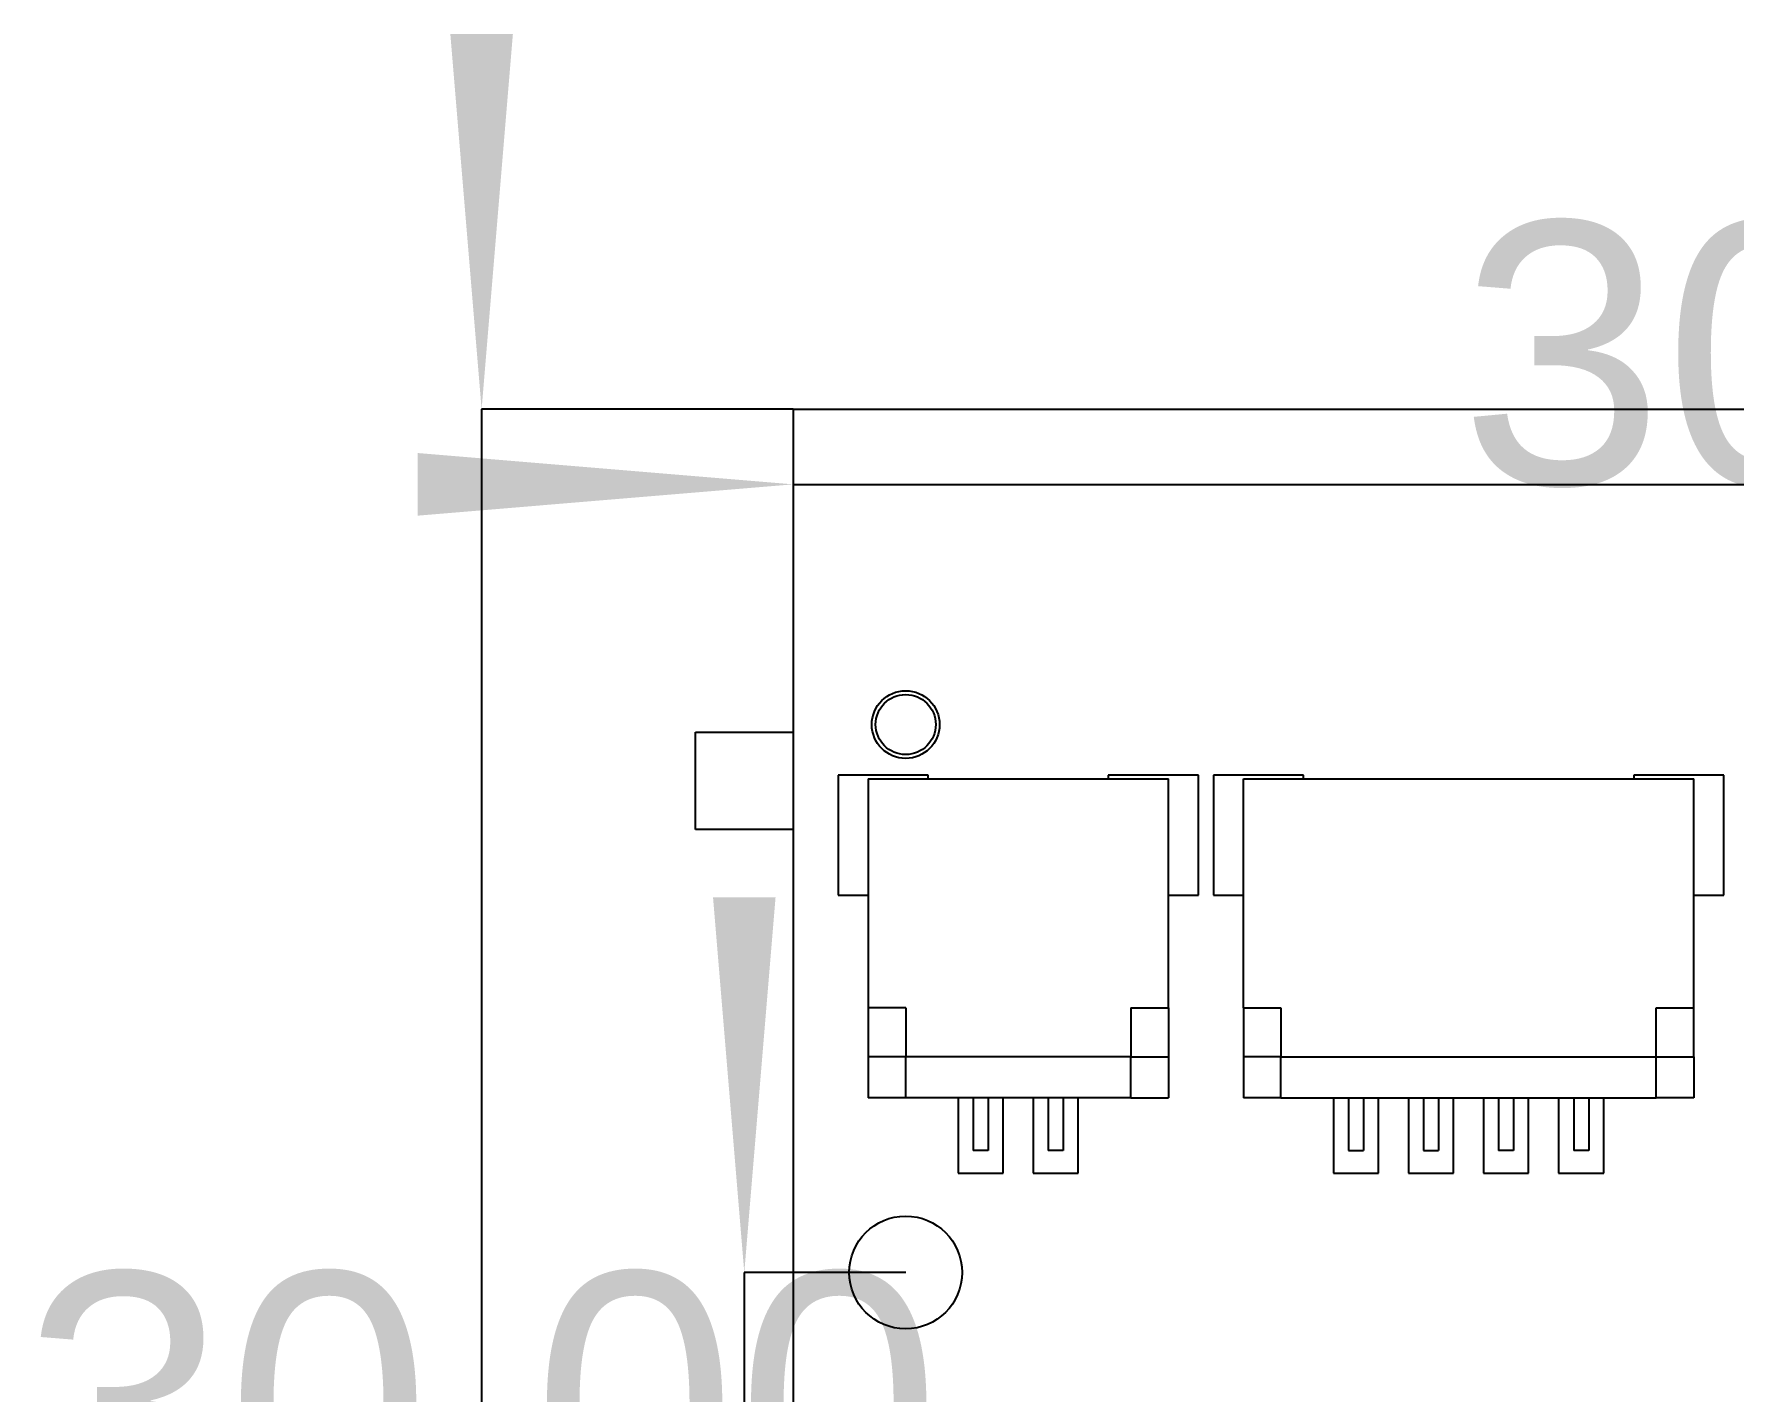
# Model space of a CAD drawing. Extents: x 89.7 to 173.2, y 85.9 to 138.5.
# Drawn here: x 89.84 to 112.47, y 109.87 to 127.95 of the extents above; entities that cross this region are included whole.
import ezdxf
from ezdxf.enums import TextEntityAlignment as Align

# ---------------------------------------------------------------- set-up
doc = ezdxf.new("R2010")
doc.units = 0
doc.layers.get('0').update_dxf_attribs({"linetype": 'CONTINUOUS'})
for name, color, linetype in [('Dimension', 7, 'CONTINUOUS'), ('Dimension001', 7, 'CONTINUOUS'), ('Dimension002', 7, 'CONTINUOUS'), ('View005', 7, 'CONTINUOUS')]:
    doc.layers.add(name, color=color, linetype=linetype)
doc.styles.get("Standard").update_dxf_attribs({"font": 'arial.ttf'})
doc.dimstyles.get("Standard").update_dxf_attribs({"dimscale": 0, "dimtxt": 2.5, "dimasz": 2.5, "dimexe": 1.25, "dimexo": 0.625, "dimtad": 1, "dimtxsty": 'STANDARD', "dimcen": 2.5, "dimazin": 3, "dimtfac": 1, "dimtmove": 0, "dimatfit": 3})

# ---------------------------------------------------------------- blocks, each defined once
blk = doc.blocks.new('*Dimension')
at = {"color": 0}
for points in [[(94.95, 121.533), (94.95, 122.367), (99.95, 121.95)], [(134.95, 121.533), (134.95, 122.367), (129.95, 121.95)]]:
    blk.add_solid(points, dxfattribs=at)
at = {"layer": 'Dimension'}
for p, q in [((99.95, 122.95), (99.95, 121.95)), ((129.95, 122.95), (129.95, 121.95)), ((99.95, 121.95), (129.95, 121.95))]:
    blk.add_line(p, q, dxfattribs=at)
blk.add_text('30.00', height=3.5, dxfattribs=at).set_placement((114.95, 121.95), align=Align.CENTER)
blk = doc.blocks.new('*Dimension001')
at = {"color": 0}
for points in [[(98.8833, 116.45), (99.7167, 116.45), (99.3, 111.45)], [(98.8833, 89.45), (99.7167, 89.45), (99.3, 94.45)]]:
    blk.add_solid(points, dxfattribs=at)
at = {"layer": 'Dimension001'}
for p, q in [((101.45, 111.45), (99.3, 111.45)), ((99.3, 111.45), (99.3, 94.45)), ((101.45, 94.45), (99.3, 94.45))]:
    blk.add_line(p, q, dxfattribs=at)
blk.add_text('17.00', height=3.5, dxfattribs=at).set_placement((99.3, 102.95), align=Align.CENTER)
blk = doc.blocks.new('*Dimension002')
at = {"color": 0}
for points in [[(95.3833, 127.95), (96.2167, 127.95), (95.8, 122.95)], [(95.3833, 87.95), (96.2167, 87.95), (95.8, 92.95)]]:
    blk.add_solid(points, dxfattribs=at)
at = {"layer": 'Dimension002'}
for p, q in [((99.95, 122.95), (95.8, 122.95)), ((95.8, 122.95), (95.8, 92.95)), ((99.95, 92.95), (95.8, 92.95))]:
    blk.add_line(p, q, dxfattribs=at)
blk.add_text('30.00', height=3.5, dxfattribs=at).set_placement((95.8, 107.95), align=Align.CENTER)

msp = doc.modelspace()

# ---------------------------------------------------------------- linework, layer by layer
at = {"layer": 'View005'}
for p, q in [((99.95, 122.95), (99.95, 109.35)), ((99.95, 122.95), (129.95, 122.95)), ((99.95, 122.95), (99.95, 109.35)), ((99.95, 122.95), (129.95, 122.95)), ((98.65, 118.65), (99.95, 118.65)), ((98.65, 117.35), (98.65, 118.65)), ((98.65, 118.65), (99.95, 118.65)), ((98.65, 117.35), (98.65, 118.65)), ((100.55, 118.075), (100.55, 116.475)), ((101.75, 118.075), (100.55, 118.075)), ((100.55, 118.075), (100.55, 116.475)), ((101.75, 118.075), (100.55, 118.075)), ((100.95, 118.025), (104.95, 118.025)), ((100.95, 118.025), (100.95, 114.974)), ((100.95, 118.025), (104.95, 118.025)), ((100.95, 118.025), (100.95, 114.974)), ((101.75, 118.025), (101.75, 118.075)), ((101.75, 118.025), (101.75, 118.075)), ((104.15, 118.075), (104.15, 118.025)), ((105.35, 118.075), (104.15, 118.075)), ((104.15, 118.075), (104.15, 118.025)), ((105.35, 118.075), (104.15, 118.075)), ((104.95, 114.974), (104.95, 118.025)), ((104.95, 114.974), (104.95, 118.025)), ((105.35, 116.475), (105.35, 118.075)), ((105.35, 116.475), (105.35, 118.075)), ((105.55, 118.075), (105.55, 116.475)), ((106.75, 118.075), (105.55, 118.075)), ((105.55, 118.075), (105.55, 116.475)), ((106.75, 118.075), (105.55, 118.075)), ((105.95, 118.025), (111.95, 118.025)), ((105.95, 114.974), (105.95, 118.025)), ((105.95, 118.025), (111.95, 118.025)), ((105.95, 114.974), (105.95, 118.025)), ((106.75, 118.025), (106.75, 118.075)), ((106.75, 118.025), (106.75, 118.075)), ((111.15, 118.075), (111.15, 118.025)), ((112.35, 118.075), (111.15, 118.075)), ((111.15, 118.075), (111.15, 118.025)), ((112.35, 118.075), (111.15, 118.075)), ((111.95, 114.974), (111.95, 118.025)), ((111.95, 114.974), (111.95, 118.025)), ((112.35, 116.475), (112.35, 118.075)), ((112.35, 116.475), (112.35, 118.075)), ((99.95, 117.35), (98.65, 117.35)), ((99.95, 117.35), (98.65, 117.35)), ((100.55, 116.475), (100.95, 116.475)), ((100.55, 116.475), (100.95, 116.475)), ((104.95, 116.475), (105.35, 116.475)), ((104.95, 116.475), (105.35, 116.475)), ((105.55, 116.475), (105.95, 116.475)), ((105.55, 116.475), (105.95, 116.475)), ((111.95, 116.475), (112.35, 116.475)), ((111.95, 116.475), (112.35, 116.475)), ((101.45, 114.974), (100.95, 114.974)), ((100.95, 114.974), (100.95, 114.325)), ((101.45, 114.974), (100.95, 114.974)), ((100.95, 114.974), (100.95, 114.325)), ((101.45, 114.974), (101.45, 114.325)), ((101.45, 114.974), (101.45, 114.325)), ((104.45, 114.974), (104.45, 114.325)), ((104.45, 114.974), (104.95, 114.974)), ((104.45, 114.974), (104.45, 114.325)), ((104.45, 114.974), (104.95, 114.974)), ((104.95, 114.974), (104.95, 114.325)), ((104.95, 114.974), (104.95, 114.325)), ((105.95, 114.974), (105.95, 114.325)), ((105.95, 114.974), (106.45, 114.974)), ((105.95, 114.974), (105.95, 114.325)), ((105.95, 114.974), (106.45, 114.974)), ((106.45, 114.974), (106.45, 114.325)), ((106.45, 114.974), (106.45, 114.325)), ((111.45, 114.325), (111.45, 114.974)), ((111.45, 114.974), (111.95, 114.974)), ((111.45, 114.325), (111.45, 114.974)), ((111.45, 114.974), (111.95, 114.974)), ((111.95, 114.325), (111.95, 114.974)), ((111.95, 114.325), (111.95, 114.974)), ((100.95, 114.325), (100.95, 113.775)), ((101.45, 114.325), (100.95, 114.325)), ((100.95, 114.325), (100.95, 113.775)), ((101.45, 114.325), (100.95, 114.325)), ((104.45, 114.325), (101.45, 114.325)), ((101.45, 113.775), (101.45, 114.325)), ((104.45, 114.325), (101.45, 114.325)), ((101.45, 113.775), (101.45, 114.325)), ((104.45, 114.325), (104.95, 114.325)), ((104.45, 113.775), (104.45, 114.325)), ((104.45, 114.325), (104.95, 114.325)), ((104.45, 113.775), (104.45, 114.325)), ((104.95, 114.325), (104.95, 113.775)), ((104.95, 114.325), (104.95, 113.775)), ((105.95, 114.325), (105.95, 113.775)), ((106.45, 114.325), (105.95, 114.325)), ((105.95, 114.325), (105.95, 113.775)), ((106.45, 114.325), (105.95, 114.325)), ((106.45, 114.325), (111.45, 114.325)), ((106.45, 113.775), (106.45, 114.325)), ((106.45, 114.325), (111.45, 114.325)), ((106.45, 113.775), (106.45, 114.325)), ((111.45, 114.325), (111.95, 114.325)), ((111.45, 113.775), (111.45, 114.325)), ((111.45, 114.325), (111.95, 114.325)), ((111.45, 113.775), (111.45, 114.325)), ((111.95, 114.325), (111.95, 113.775)), ((111.95, 114.325), (111.95, 113.775)), ((101.45, 113.775), (100.95, 113.775)), ((101.45, 113.775), (100.95, 113.775)), ((104.45, 113.775), (101.45, 113.775)), ((104.45, 113.775), (101.45, 113.775)), ((102.15, 113.775), (102.15, 112.775)), ((102.15, 113.775), (102.15, 112.775)), ((102.35, 113.775), (102.35, 113.075)), ((102.35, 113.775), (102.35, 113.075)), ((102.55, 113.775), (102.55, 113.075)), ((102.55, 113.775), (102.55, 113.075)), ((102.75, 112.775), (102.75, 113.775)), ((102.75, 112.775), (102.75, 113.775)), ((103.15, 113.775), (103.15, 112.775)), ((103.15, 113.775), (103.15, 112.775)), ((103.35, 113.775), (103.35, 113.075)), ((103.35, 113.775), (103.35, 113.075)), ((103.55, 113.775), (103.55, 113.075)), ((103.55, 113.775), (103.55, 113.075)), ((103.75, 112.775), (103.75, 113.775)), ((103.75, 112.775), (103.75, 113.775)), ((104.45, 113.775), (104.95, 113.775)), ((104.45, 113.775), (104.95, 113.775)), ((106.45, 113.775), (105.95, 113.775)), ((106.45, 113.775), (105.95, 113.775)), ((106.45, 113.775), (111.45, 113.775)), ((106.45, 113.775), (111.45, 113.775)), ((107.15, 113.775), (107.15, 112.775)), ((107.15, 113.775), (107.15, 112.775)), ((107.35, 113.775), (107.35, 113.075)), ((107.35, 113.775), (107.35, 113.075)), ((107.55, 113.775), (107.55, 113.075)), ((107.55, 113.775), (107.55, 113.075)), ((107.75, 112.775), (107.75, 113.775)), ((107.75, 112.775), (107.75, 113.775)), ((108.15, 113.775), (108.15, 112.775)), ((108.15, 113.775), (108.15, 112.775)), ((108.35, 113.775), (108.35, 113.075)), ((108.35, 113.775), (108.35, 113.075)), ((108.55, 113.775), (108.55, 113.075)), ((108.55, 113.775), (108.55, 113.075)), ((108.75, 112.775), (108.75, 113.775)), ((108.75, 112.775), (108.75, 113.775)), ((109.15, 113.775), (109.15, 112.775)), ((109.15, 113.775), (109.15, 112.775)), ((109.35, 113.775), (109.35, 113.075)), ((109.35, 113.775), (109.35, 113.075)), ((109.55, 113.775), (109.55, 113.075)), ((109.55, 113.775), (109.55, 113.075)), ((109.75, 112.775), (109.75, 113.775)), ((109.75, 112.775), (109.75, 113.775)), ((110.15, 113.775), (110.15, 112.775)), ((110.15, 113.775), (110.15, 112.775)), ((110.35, 113.775), (110.35, 113.075)), ((110.35, 113.775), (110.35, 113.075)), ((110.55, 113.775), (110.55, 113.075)), ((110.55, 113.775), (110.55, 113.075)), ((110.75, 112.775), (110.75, 113.775)), ((110.75, 112.775), (110.75, 113.775)), ((111.95, 113.775), (111.45, 113.775)), ((111.95, 113.775), (111.45, 113.775)), ((102.55, 113.075), (102.35, 113.075)), ((102.55, 113.075), (102.35, 113.075)), ((103.55, 113.075), (103.35, 113.075)), ((103.55, 113.075), (103.35, 113.075)), ((107.35, 113.075), (107.55, 113.075)), ((107.35, 113.075), (107.55, 113.075)), ((108.35, 113.075), (108.55, 113.075)), ((108.35, 113.075), (108.55, 113.075)), ((109.55, 113.075), (109.35, 113.075)), ((109.55, 113.075), (109.35, 113.075)), ((110.55, 113.075), (110.35, 113.075)), ((110.55, 113.075), (110.35, 113.075)), ((102.15, 112.775), (102.75, 112.775)), ((102.15, 112.775), (102.75, 112.775)), ((103.15, 112.775), (103.75, 112.775)), ((103.15, 112.775), (103.75, 112.775)), ((107.15, 112.775), (107.75, 112.775)), ((107.15, 112.775), (107.75, 112.775)), ((108.15, 112.775), (108.75, 112.775)), ((108.15, 112.775), (108.75, 112.775)), ((109.15, 112.775), (109.75, 112.775)), ((109.15, 112.775), (109.75, 112.775)), ((110.15, 112.775), (110.75, 112.775)), ((110.15, 112.775), (110.75, 112.775))]:
    msp.add_line(p, q, dxfattribs=at)
for centre, radius in [((101.45, 118.75), 0.451), ((101.45, 118.75), 0.451), ((101.45, 118.75), 0.4), ((101.45, 118.75), 0.4), ((101.45, 111.45), 0.751), ((101.45, 111.45), 0.751)]:
    msp.add_circle(centre, radius, dxfattribs=at)

# ---------------------------------------------------------------- dimensions: what is measured, and where the dimension line sits
at = {"layer": 'Dimension'}
dim = msp.add_linear_dim(base=(114.95, 121.95), p1=(99.95, 122.95), p2=(129.95, 122.95), text='30.00', dimstyle='STANDARD', dxfattribs=at)
dim.commit()
dim.dimension.update_dxf_attribs({"geometry": '*Dimension', "text_midpoint": (114.95, 126.95)})
at = {"layer": 'Dimension001'}
dim = msp.add_linear_dim(base=(99.3, 102.95), p1=(101.45, 111.45), p2=(101.45, 94.45), angle=90, text='17.00', dimstyle='STANDARD', dxfattribs=at)
dim.commit()
dim.dimension.update_dxf_attribs({"geometry": '*Dimension001', "text_midpoint": (94.3, 102.95)})
at = {"layer": 'Dimension002'}
dim = msp.add_linear_dim(base=(95.8, 107.95), p1=(99.95, 122.95), p2=(99.95, 92.95), angle=90, text='30.00', dimstyle='STANDARD', dxfattribs=at)
dim.commit()
dim.dimension.update_dxf_attribs({"geometry": '*Dimension002', "text_midpoint": (90.8, 107.95)})

doc.saveas('drawing.dxf')
